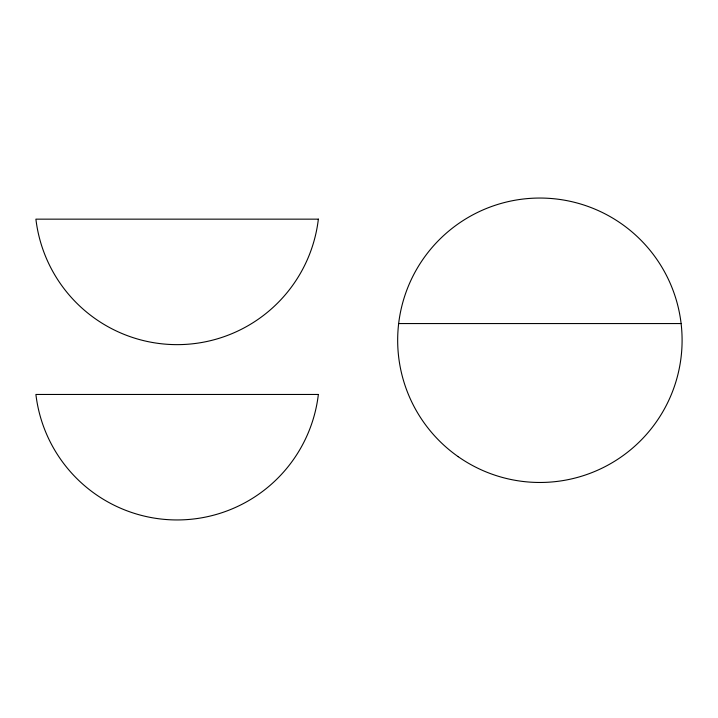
<?xml version="1.0" encoding="UTF-8"?>
<svg xmlns="http://www.w3.org/2000/svg" width="718" height="718" viewBox="0 0 718 718"><rect width="100%" height="100%" fill="white"/><g stroke="black" fill="none" stroke-linecap="round" stroke-linejoin="round"><path stroke-width="1.08" d="M398.652 323.558L681.113 323.558M318.361 219.152L35.9 219.152A142.218 142.218 0 0 0 318.361 219.152M318.361 394.46L35.9 394.46A142.218 142.218 0 0 0 318.361 394.46M458.21 456.684A142.218 142.218 0 0 0 681.544 352.78A142.218 142.218 0 0 0 479.893 211.316A142.218 142.218 0 0 0 458.21 456.684"/></g></svg>
